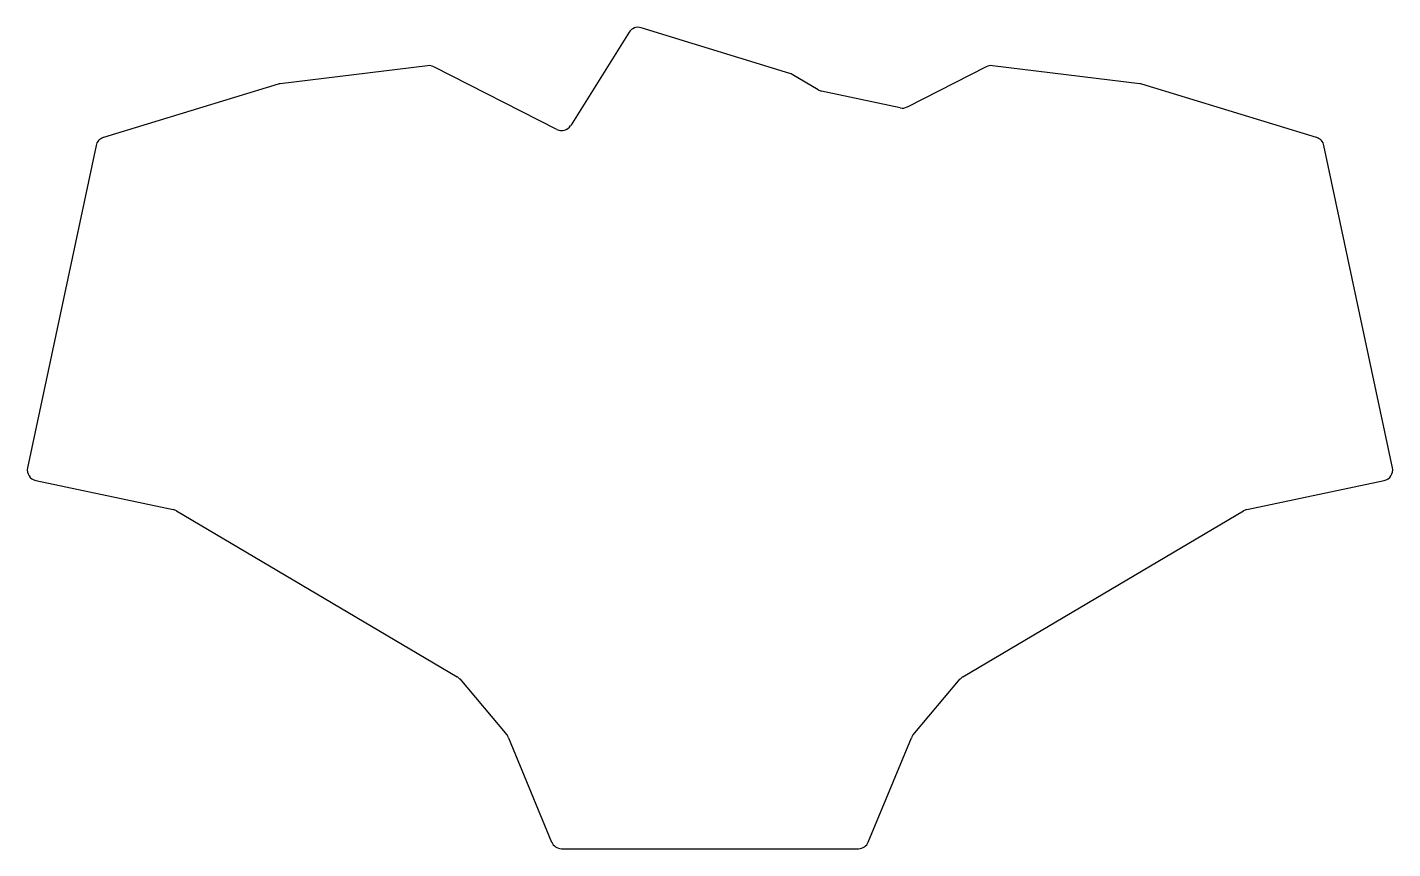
# Model space of a CAD drawing. Header units: millimetres. Extents: x -17 to 240, y -80 to 75.
import ezdxf

# ---------------------------------------------------------------- set-up
doc = ezdxf.new("R2010")
doc.units = ezdxf.units.MM

msp = doc.modelspace()

# ---------------------------------------------------------------- linework, layer by layer
for p, q in [((96.72, 73.64), (85.73, 56.07)), ((126.98, 65.9), (99, 74.49)), ((58.81, 67.35), (31.03, 63.95)), ((83.12, 55.34), (59.96, 67.15)), ((163.94, 67.15), (149.08, 59.57)), ((192.87, 63.95), (165.09, 67.35)), ((132.31, 62.79), (127.42, 65.7)), ((30.69, 63.87), (-2.23, 53.81)), ((147.76, 59.4), (132.92, 62.55)), ((226.13, 53.81), (193.21, 63.87)), ((-3.6, 52.31), (-16.5, -8.35)), ((240.4, -8.35), (227.5, 52.31)), ((-14.96, -10.72), (10.94, -16.23)), ((212.96, -16.23), (238.86, -10.72)), ((11.54, -16.46), (64.37, -47.68)), ((159.53, -47.68), (212.36, -16.46)), ((64.88, -48.11), (73.72, -58.64)), ((150.18, -58.64), (159.02, -48.11)), ((74.03, -59.17), (82.15, -78.82)), ((141.75, -78.82), (149.87, -59.17)), ((84, -80.06), (139.9, -80.06))]:
    msp.add_line(p, q)
for centre, start, end in [((98.41, 72.58), 72.9314, 147.9725), ((59.05, 65.36), 63, 96.9875), ((164.85, 65.36), 83.0125, 117), ((126.39, 63.98), 59.2156, 72.9314), ((31.28, 61.96), 96.9875, 106.9951), ((133.33, 64.51), 239.2156, 258.009), ((192.62, 61.96), 73.0049, 83.0125), ((148.17, 61.36), 258.009, 297), ((84.03, 57.13), 243, 327.9725), ((-1.65, 51.9), 106.9951, 168), ((225.55, 51.9), 12, 73.0049), ((-14.54, -8.77), 168, 258), ((238.44, -8.77), 282, 12), ((10.52, -18.19), 59.4233, 78), ((213.38, -18.19), 102, 120.5767), ((63.35, -49.4), 40, 59.4233), ((160.55, -49.4), 120.5767, 140), ((72.19, -59.93), 22.4415, 40), ((151.71, -59.93), 140, 157.5585), ((84, -78.06), 202.4415, 270), ((139.9, -78.06), 270, 337.5585)]:
    msp.add_arc(centre, 2, start, end)

doc.saveas('drawing.dxf')
